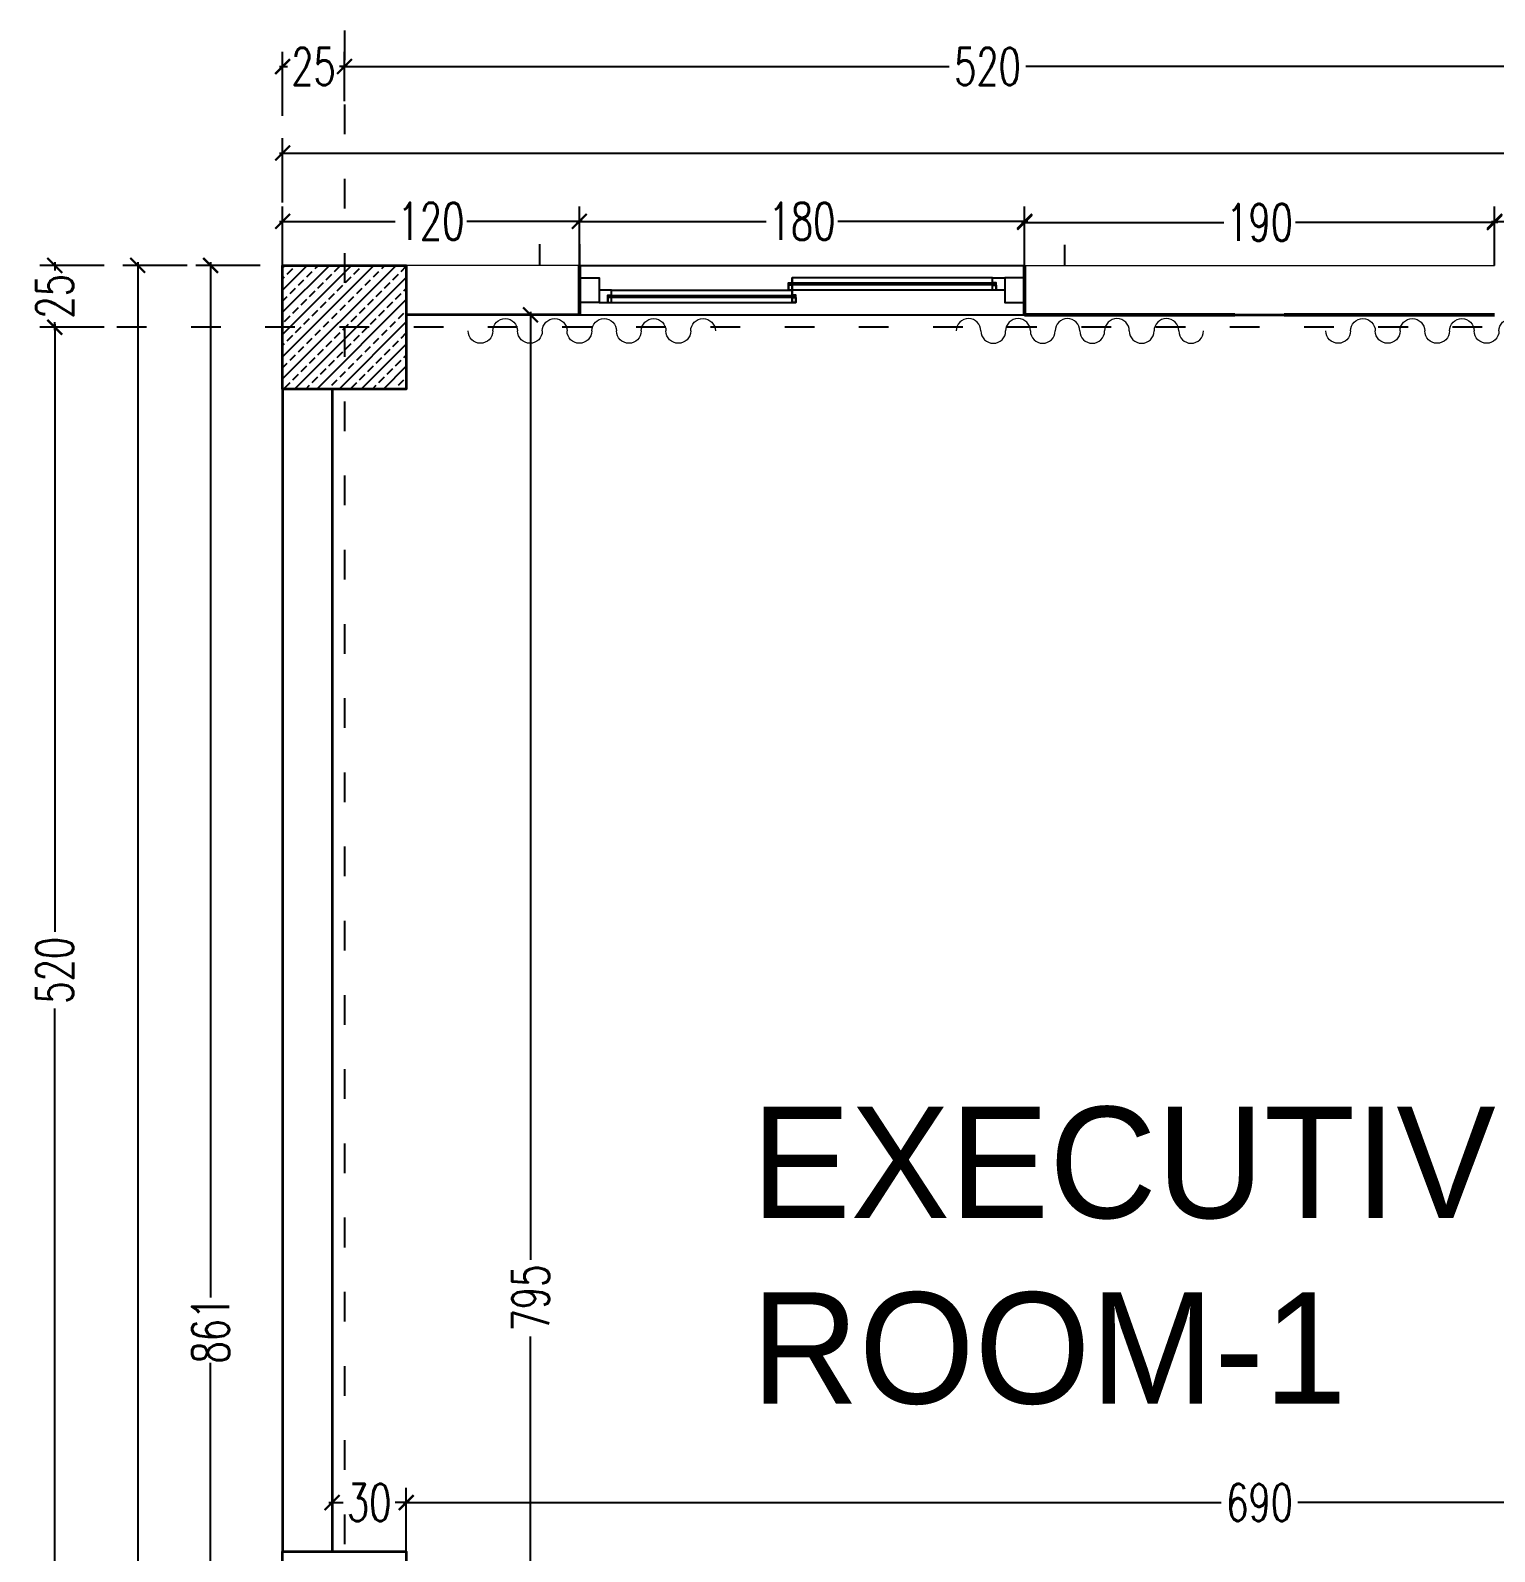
# Model space of a CAD drawing. Header units: centimetres. Extents: x -3207095 to 15275363, y -32656 to 4798027.
# Drawn here: x 685353 to 685945, y 4471897 to 4472512 of the extents above; entities that cross this region are included whole.
import ezdxf

# ---------------------------------------------------------------- set-up
doc = ezdxf.new("R2010")
doc.units = ezdxf.units.CM
doc.linetypes.add('ACAD_ISO03W100', pattern=[30, 12, -18])
doc.linetypes.add('DUZ', pattern=[500, 500])
doc.layers.get('0').update_dxf_attribs({"color": 1, "linetype": 'DUZ'})
for name, color, linetype in [('AGAC', 116, 'Continuous'), ('DIM', 1, 'DUZ'), ('KOLTAR_F', 145, 'Continuous'), ('PEN', 161, 'Continuous'), ('söve', 26, 'DUZ')]:
    doc.layers.add(name, color=color, linetype=linetype)
for name, color, linetype, lineweight in [('cam', 143, 'Continuous', 20), ('DUV', 220, 'Continuous', 50), ('DUVAR', 7, 'Continuous', 35), ('FE_PERDE', 205, 'Continuous', 15), ('gor25', 142, 'Continuous', 25), ('iç duvar', 7, 'Continuous', 50), ('KOLON_F', 3, 'Continuous', 35)]:
    doc.layers.add(name, color=color, linetype=linetype, lineweight=lineweight)
doc.styles.add('DIM', font='ROMANSTW.SHX', dxfattribs={"width": 0.7})
doc.dimstyles.new('1_100', dxfattribs={"dimtxt": 15, "dimasz": 6, "dimexe": 6, "dimexo": 0, "dimgap": 2, "dimtad": 0, "dimdec": 1, "dimzin": 11, "dimdsep": 46, "dimtxsty": 'DIM', "dimblk": 'ARCHTICK', "dimcen": 3, "dimdle": 1.25, "dimclrt": 2, "dimadec": 0, "dimazin": 0, "dimtfac": 1.25, "dimtdec": 1, "dimtix": 1, "dimtofl": 0, "dimtmove": 1, "dimatfit": 3, "dimldrblk": 'ARCHTICK', "dimfxl": 20, "dimfxlon": 1, "dimtolj": 1, "dimtzin": 0, "dimarcsym": 0})

# ---------------------------------------------------------------- blocks, each defined once
blk = doc.blocks.new('GEN_BLOCK00601')
at = {"linetype": 'Continuous', "ltscale": 50}
for centre, start, end in [((50, 50), 0, 180), ((250, 50), 0, 180), ((450, 50), 0, 180), ((650, 50), 0, 180), ((850, 50), 0, 180), ((150, 50), 180, 0), ((350, 50), 180, 0), ((550, 50), 180, 0), ((750, 50), 180, 0), ((950, 50), 180, 0)]:
    blk.add_arc(centre, 50, start, end, dxfattribs=at)
for tag in ['Sfb', 'FLOOR']:
    blk.add_attdef(tag, (0, 0), '', height=1)
blk = doc.blocks.new('_ArchTick')
at = {"color": 0, "linetype": 'ByBlock', "const_width": 0.15}
blk.add_lwpolyline([(-0.5, -0.5), (0.5, 0.5)], dxfattribs=at)
blk = doc.blocks.new('*D554')
at = {"layer": 'Defpoints', "color": 0, "linetype": 'Continuous', "lineweight": 5, "transparency": 16777216}
for p in [(685575.2, 4472434.78), (685455.2, 4472416.97), (685575.2, 4472416.97)]:
    blk.add_point(p, dxfattribs=at)
at = {"layer": 'DIM', "color": 0, "linetype": 'Continuous', "lineweight": -2, "transparency": 16777216}
for p, q in [((685455.2, 4472416.97), (685455.2, 4472440.78)), ((685575.2, 4472416.97), (685575.2, 4472440.78)), ((685453.95, 4472434.78), (685500.7, 4472434.78)), ((685576.45, 4472434.78), (685529.7, 4472434.78))]:
    blk.add_line(p, q, dxfattribs=at)
at = {"layer": 'DIM', "color": 0, "linetype": 'Continuous', "lineweight": -2, "transparency": 16777216, "xscale": 6, "yscale": 6, "zscale": 6, "rotation": 180}
blk.add_blockref('_ArchTick', (685455.2, 4472434.78), dxfattribs=at)
at = {"layer": 'DIM', "color": 0, "linetype": 'Continuous', "lineweight": -2, "transparency": 16777216, "xscale": 6, "yscale": 6, "zscale": 6}
blk.add_blockref('_ArchTick', (685575.2, 4472434.78), dxfattribs=at)
at = {"layer": 'DIM', "color": 2, "linetype": 'Continuous', "lineweight": 5, "transparency": 16777216, "insert": (685515.2, 4472434.78), "char_height": 15, "attachment_point": 5, "style": 'DIM'}
blk.add_mtext('\\A1;120', dxfattribs=at)
blk = doc.blocks.new('*D555')
at = {"layer": 'Defpoints', "color": 0, "linetype": 'Continuous', "lineweight": 5, "transparency": 16777216}
for p in [(685755.2, 4472434.78), (685575.2, 4472416.97), (685755.2, 4472416.97)]:
    blk.add_point(p, dxfattribs=at)
at = {"layer": 'DIM', "color": 0, "linetype": 'Continuous', "lineweight": -2, "transparency": 16777216}
for p, q in [((685575.2, 4472416.97), (685575.2, 4472440.78)), ((685755.2, 4472416.97), (685755.2, 4472440.78)), ((685573.95, 4472434.78), (685650.7, 4472434.78)), ((685756.45, 4472434.78), (685679.7, 4472434.78))]:
    blk.add_line(p, q, dxfattribs=at)
at = {"layer": 'DIM', "color": 0, "linetype": 'Continuous', "lineweight": -2, "transparency": 16777216, "xscale": 6, "yscale": 6, "zscale": 6, "rotation": 180}
blk.add_blockref('_ArchTick', (685575.2, 4472434.78), dxfattribs=at)
at = {"layer": 'DIM', "color": 0, "linetype": 'Continuous', "lineweight": -2, "transparency": 16777216, "xscale": 6, "yscale": 6, "zscale": 6}
blk.add_blockref('_ArchTick', (685755.2, 4472434.78), dxfattribs=at)
at = {"layer": 'DIM', "color": 2, "linetype": 'Continuous', "lineweight": 5, "transparency": 16777216, "insert": (685665.2, 4472434.78), "char_height": 15, "attachment_point": 5, "style": 'DIM'}
blk.add_mtext('\\A1;180', dxfattribs=at)
blk = doc.blocks.new('*D550')
at = {"layer": 'Defpoints', "color": 0, "linetype": 'Continuous', "lineweight": 5, "transparency": 16777216}
for p in [(685945.2, 4472434.34), (685755.2, 4472416.97), (685945.2, 4472416.97)]:
    blk.add_point(p, dxfattribs=at)
at = {"layer": 'DIM', "color": 0, "linetype": 'Continuous', "lineweight": -2, "transparency": 16777216}
for p, q in [((685755.2, 4472416.97), (685755.2, 4472440.34)), ((685945.2, 4472416.97), (685945.2, 4472440.34)), ((685753.95, 4472434.34), (685835.7, 4472434.34)), ((685946.45, 4472434.34), (685864.7, 4472434.34))]:
    blk.add_line(p, q, dxfattribs=at)
at = {"layer": 'DIM', "color": 0, "linetype": 'Continuous', "lineweight": -2, "transparency": 16777216, "xscale": 6, "yscale": 6, "zscale": 6, "rotation": 180}
blk.add_blockref('_ArchTick', (685755.2, 4472434.34), dxfattribs=at)
at = {"layer": 'DIM', "color": 0, "linetype": 'Continuous', "lineweight": -2, "transparency": 16777216, "xscale": 6, "yscale": 6, "zscale": 6}
blk.add_blockref('_ArchTick', (685945.2, 4472434.34), dxfattribs=at)
at = {"layer": 'DIM', "color": 2, "linetype": 'Continuous', "lineweight": 5, "transparency": 16777216, "insert": (685850.2, 4472434.34), "char_height": 15, "attachment_point": 5, "style": 'DIM'}
blk.add_mtext('\\A1;190', dxfattribs=at)
blk = doc.blocks.new('*D556')
at = {"layer": 'Defpoints', "color": 0, "linetype": 'Continuous', "lineweight": 5, "transparency": 16777216}
for p in [(686125.2, 4472434.78), (685945.2, 4472416.97), (686125.2, 4472416.97)]:
    blk.add_point(p, dxfattribs=at)
at = {"layer": 'DIM', "color": 0, "linetype": 'Continuous', "lineweight": -2, "transparency": 16777216}
for p, q in [((685945.2, 4472416.97), (685945.2, 4472440.78)), ((686125.2, 4472416.97), (686125.2, 4472440.78)), ((685943.95, 4472434.78), (686020.7, 4472434.78)), ((686126.45, 4472434.78), (686049.7, 4472434.78))]:
    blk.add_line(p, q, dxfattribs=at)
at = {"layer": 'DIM', "color": 0, "linetype": 'Continuous', "lineweight": -2, "transparency": 16777216, "xscale": 6, "yscale": 6, "zscale": 6, "rotation": 180}
blk.add_blockref('_ArchTick', (685945.2, 4472434.78), dxfattribs=at)
at = {"layer": 'DIM', "color": 0, "linetype": 'Continuous', "lineweight": -2, "transparency": 16777216, "xscale": 6, "yscale": 6, "zscale": 6}
blk.add_blockref('_ArchTick', (686125.2, 4472434.78), dxfattribs=at)
at = {"layer": 'DIM', "color": 2, "linetype": 'Continuous', "lineweight": 5, "transparency": 16777216, "insert": (686035.2, 4472434.78), "char_height": 15, "attachment_point": 5, "style": 'DIM'}
blk.add_mtext('\\A1;180', dxfattribs=at)
blk = doc.blocks.new('*D548')
at = {"layer": 'Defpoints', "color": 0, "linetype": 'Continuous', "lineweight": 5, "transparency": 16777216}
for p in [(686000.2, 4472497.37), (685480.2, 4472483.33), (686000.2, 4472485.54)]:
    blk.add_point(p, dxfattribs=at)
at = {"layer": 'DIM', "color": 0, "linetype": 'Continuous', "lineweight": -2, "transparency": 16777216}
for p, q in [((685480.2, 4472483.33), (685480.2, 4472503.37)), ((686000.2, 4472485.54), (686000.2, 4472503.37)), ((685478.95, 4472497.37), (685724.7, 4472497.37)), ((686001.45, 4472497.37), (685755.7, 4472497.37))]:
    blk.add_line(p, q, dxfattribs=at)
at = {"layer": 'DIM', "color": 0, "linetype": 'Continuous', "lineweight": -2, "transparency": 16777216, "xscale": 6, "yscale": 6, "zscale": 6, "rotation": 180}
blk.add_blockref('_ArchTick', (685480.2, 4472497.37), dxfattribs=at)
at = {"layer": 'DIM', "color": 0, "linetype": 'Continuous', "lineweight": -2, "transparency": 16777216, "xscale": 6, "yscale": 6, "zscale": 6}
blk.add_blockref('_ArchTick', (686000.2, 4472497.37), dxfattribs=at)
at = {"layer": 'DIM', "color": 2, "linetype": 'Continuous', "lineweight": 5, "transparency": 16777216, "insert": (685740.2, 4472497.37), "char_height": 15, "attachment_point": 5, "style": 'DIM'}
blk.add_mtext('\\A1;520', dxfattribs=at)
blk = doc.blocks.new('*D549')
at = {"layer": 'Defpoints', "color": 0, "linetype": 'Continuous', "lineweight": 5, "transparency": 16777216}
for p in [(685455.2, 4472497.37), (685480.2, 4472483.33), (685455.2, 4472440.78)]:
    blk.add_point(p, dxfattribs=at)
at = {"layer": 'DIM', "color": 0, "linetype": 'Continuous', "lineweight": -2, "transparency": 16777216}
for p, q in [((685455.2, 4472477.37), (685455.2, 4472503.37)), ((685480.2, 4472483.33), (685480.2, 4472503.37)), ((685453.95, 4472497.37), (685457.2, 4472497.37)), ((685481.45, 4472497.37), (685478.2, 4472497.37))]:
    blk.add_line(p, q, dxfattribs=at)
at = {"layer": 'DIM', "color": 0, "linetype": 'Continuous', "lineweight": -2, "transparency": 16777216, "xscale": 6, "yscale": 6, "zscale": 6, "rotation": 180}
blk.add_blockref('_ArchTick', (685455.2, 4472497.37), dxfattribs=at)
at = {"layer": 'DIM', "color": 0, "linetype": 'Continuous', "lineweight": -2, "transparency": 16777216, "xscale": 6, "yscale": 6, "zscale": 6}
blk.add_blockref('_ArchTick', (685480.2, 4472497.37), dxfattribs=at)
at = {"layer": 'DIM', "color": 2, "linetype": 'Continuous', "lineweight": 5, "transparency": 16777216, "insert": (685467.7, 4472497.37), "char_height": 15, "attachment_point": 5, "style": 'DIM'}
blk.add_mtext('\\A1;25', dxfattribs=at)
blk = doc.blocks.new('*D553')
at = {"layer": 'Defpoints', "color": 0, "linetype": 'Continuous', "lineweight": 5, "transparency": 16777216}
for p in [(685455.2, 4472462.38), (685455.2, 4472440.78), (689205.2, 4472440.78)]:
    blk.add_point(p, dxfattribs=at)
at = {"layer": 'DIM', "color": 0, "linetype": 'Continuous', "lineweight": -2, "transparency": 16777216}
for p, q in [((685455.2, 4472442.38), (685455.2, 4472468.38)), ((689205.2, 4472442.38), (689205.2, 4472468.38)), ((685453.95, 4472462.38), (687309.7, 4472462.38)), ((689206.45, 4472462.38), (687350.7, 4472462.38))]:
    blk.add_line(p, q, dxfattribs=at)
at = {"layer": 'DIM', "color": 0, "linetype": 'Continuous', "lineweight": -2, "transparency": 16777216, "xscale": 6, "yscale": 6, "zscale": 6, "rotation": 180}
blk.add_blockref('_ArchTick', (685455.2, 4472462.38), dxfattribs=at)
at = {"layer": 'DIM', "color": 0, "linetype": 'Continuous', "lineweight": -2, "transparency": 16777216, "xscale": 6, "yscale": 6, "zscale": 6}
blk.add_blockref('_ArchTick', (689205.2, 4472462.38), dxfattribs=at)
at = {"layer": 'DIM', "color": 2, "linetype": 'Continuous', "lineweight": 5, "transparency": 16777216, "insert": (687330.2, 4472462.38), "char_height": 15, "attachment_point": 5, "style": 'DIM'}
blk.add_mtext('\\A1;3750', dxfattribs=at)
blk = doc.blocks.new('*D622')
at = {"layer": 'Defpoints', "color": 0, "linetype": 'Continuous', "lineweight": 5, "transparency": 16777216}
for p in [(685455.2, 4472416.97), (685426.09, 4471555.98), (685455.2, 4471555.98)]:
    blk.add_point(p, dxfattribs=at)
at = {"layer": 'DIM', "color": 0, "linetype": 'Continuous', "lineweight": -2, "transparency": 16777216}
for p, q in [((685446.09, 4472416.97), (685420.09, 4472416.97)), ((685426.09, 4472418.22), (685426.09, 4471999.72)), ((685426.09, 4471554.73), (685426.09, 4471973.22)), ((685446.09, 4471555.98), (685420.09, 4471555.98))]:
    blk.add_line(p, q, dxfattribs=at)
at = {"layer": 'DIM', "color": 0, "linetype": 'Continuous', "lineweight": -2, "transparency": 16777216, "xscale": 6, "yscale": 6, "zscale": 6}
for p, rotation in [((685426.09, 4472416.97), 90), ((685426.09, 4471555.98), 270)]:
    blk.add_blockref('_ArchTick', p, dxfattribs=dict(at, rotation=rotation))
at = {"layer": 'DIM', "color": 2, "linetype": 'Continuous', "lineweight": 5, "transparency": 16777216, "insert": (685426.09, 4471986.47), "char_height": 15, "attachment_point": 5, "rotation": 90, "style": 'DIM'}
blk.add_mtext('\\A1;861', dxfattribs=at)
blk = doc.blocks.new('*D616')
at = {"layer": 'Defpoints', "color": 0, "linetype": 'Continuous', "lineweight": 5, "transparency": 16777216}
for p in [(685363.1, 4472416.97), (685390.63, 4472416.97), (685390.82, 4472391.97)]:
    blk.add_point(p, dxfattribs=at)
at = {"layer": 'DIM', "color": 0, "linetype": 'Continuous', "lineweight": -2, "transparency": 16777216}
for p, q in [((685383.1, 4472416.97), (685357.1, 4472416.97)), ((685363.1, 4472418.22), (685363.1, 4472414.97)), ((685383.1, 4472391.97), (685357.1, 4472391.97)), ((685363.1, 4472390.72), (685363.1, 4472393.97))]:
    blk.add_line(p, q, dxfattribs=at)
at = {"layer": 'DIM', "color": 0, "linetype": 'Continuous', "lineweight": -2, "transparency": 16777216, "xscale": 6, "yscale": 6, "zscale": 6}
for p, rotation in [((685363.1, 4472416.97), 90), ((685363.1, 4472391.97), 270)]:
    blk.add_blockref('_ArchTick', p, dxfattribs=dict(at, rotation=rotation))
at = {"layer": 'DIM', "color": 2, "linetype": 'Continuous', "lineweight": 5, "transparency": 16777216, "insert": (685363.1, 4472404.47), "char_height": 15, "attachment_point": 5, "rotation": 90, "style": 'DIM'}
blk.add_mtext('\\A1;25', dxfattribs=at)
blk = doc.blocks.new('*D618')
at = {"layer": 'Defpoints', "color": 0, "linetype": 'Continuous', "lineweight": 5, "transparency": 16777216}
for p in [(685370.27, 4472391.97), (685363.1, 4471871.97), (685370.27, 4471871.97)]:
    blk.add_point(p, dxfattribs=at)
at = {"layer": 'DIM', "color": 0, "linetype": 'Continuous', "lineweight": -2, "transparency": 16777216}
for p, q in [((685370.27, 4472391.97), (685357.1, 4472391.97)), ((685363.1, 4472393.22), (685363.1, 4472147.47)), ((685363.1, 4471870.72), (685363.1, 4472116.47)), ((685370.27, 4471871.97), (685357.1, 4471871.97))]:
    blk.add_line(p, q, dxfattribs=at)
at = {"layer": 'DIM', "color": 0, "linetype": 'Continuous', "lineweight": -2, "transparency": 16777216, "xscale": 6, "yscale": 6, "zscale": 6}
for p, rotation in [((685363.1, 4472391.97), 90), ((685363.1, 4471871.97), 270)]:
    blk.add_blockref('_ArchTick', p, dxfattribs=dict(at, rotation=rotation))
at = {"layer": 'DIM', "color": 2, "linetype": 'Continuous', "lineweight": 5, "transparency": 16777216, "insert": (685363.1, 4472131.97), "char_height": 15, "attachment_point": 5, "rotation": 90, "style": 'DIM'}
blk.add_mtext('\\A1;520', dxfattribs=at)
blk = doc.blocks.new('*D615')
at = {"layer": 'Defpoints', "color": 0, "linetype": 'Continuous', "lineweight": 5, "transparency": 16777216}
for p in [(685396.63, 4472416.97), (685420.09, 4472416.97), (685420.09, 4469476.97)]:
    blk.add_point(p, dxfattribs=at)
at = {"layer": 'DIM', "color": 0, "linetype": 'Continuous', "lineweight": -2, "transparency": 16777216}
for p, q in [((685416.63, 4472416.97), (685390.63, 4472416.97)), ((685396.63, 4472418.22), (685396.63, 4470967.47)), ((685396.63, 4469475.72), (685396.63, 4470926.47)), ((685416.63, 4469476.97), (685390.63, 4469476.97))]:
    blk.add_line(p, q, dxfattribs=at)
at = {"layer": 'DIM', "color": 0, "linetype": 'Continuous', "lineweight": -2, "transparency": 16777216, "xscale": 6, "yscale": 6, "zscale": 6}
for p, rotation in [((685396.63, 4472416.97), 90), ((685396.63, 4469476.97), 270)]:
    blk.add_blockref('_ArchTick', p, dxfattribs=dict(at, rotation=rotation))
at = {"layer": 'DIM', "color": 2, "linetype": 'Continuous', "lineweight": 5, "transparency": 16777216, "insert": (685396.63, 4470946.97), "char_height": 15, "attachment_point": 5, "rotation": 90, "style": 'DIM'}
blk.add_mtext('\\A1;2940', dxfattribs=at)
blk = doc.blocks.new('*D673')
at = {"layer": 'Defpoints', "color": 0, "linetype": 'Continuous', "lineweight": 5, "transparency": 16777216}
for p in [(685575.2, 4472396.97), (685555.47, 4471601.97), (685562.15, 4471601.97)]:
    blk.add_point(p, dxfattribs=at)
at = {"layer": 'DIM', "color": 0, "linetype": 'Continuous', "lineweight": -2, "transparency": 16777216}
for p, q in [((685575.2, 4472396.97), (685549.47, 4472396.97)), ((685555.47, 4472398.22), (685555.47, 4472014.97)), ((685555.47, 4471600.72), (685555.47, 4471983.97)), ((685562.15, 4471601.97), (685549.47, 4471601.97))]:
    blk.add_line(p, q, dxfattribs=at)
at = {"layer": 'DIM', "color": 0, "linetype": 'Continuous', "lineweight": -2, "transparency": 16777216, "xscale": 6, "yscale": 6, "zscale": 6}
for p, rotation in [((685555.47, 4472396.97), 90), ((685555.47, 4471601.97), 270)]:
    blk.add_blockref('_ArchTick', p, dxfattribs=dict(at, rotation=rotation))
at = {"layer": 'DIM', "color": 2, "linetype": 'Continuous', "lineweight": 5, "transparency": 16777216, "insert": (685555.47, 4471999.47), "char_height": 15, "attachment_point": 5, "rotation": 90, "style": 'DIM'}
blk.add_mtext('\\A1;795', dxfattribs=at)
blk = doc.blocks.new('*D1030')
at = {"layer": 'Defpoints', "color": 0, "linetype": 'Continuous', "lineweight": 5, "transparency": 16777216}
for p in [(685505.2, 4471916.79), (685475.2, 4471896.97), (685505.2, 4471896.97)]:
    blk.add_point(p, dxfattribs=at)
at = {"layer": 'DIM', "color": 0, "linetype": 'Continuous', "lineweight": -2, "transparency": 16777216}
for p, q in [((685475.2, 4471896.97), (685475.2, 4471922.79)), ((685505.2, 4471896.97), (685505.2, 4471922.79)), ((685473.95, 4471916.79), (685479.7, 4471916.79)), ((685506.45, 4471916.79), (685500.7, 4471916.79))]:
    blk.add_line(p, q, dxfattribs=at)
at = {"layer": 'DIM', "color": 0, "linetype": 'Continuous', "lineweight": -2, "transparency": 16777216, "xscale": 6, "yscale": 6, "zscale": 6, "rotation": 180}
blk.add_blockref('_ArchTick', (685475.2, 4471916.79), dxfattribs=at)
at = {"layer": 'DIM', "color": 0, "linetype": 'Continuous', "lineweight": -2, "transparency": 16777216, "xscale": 6, "yscale": 6, "zscale": 6}
blk.add_blockref('_ArchTick', (685505.2, 4471916.79), dxfattribs=at)
at = {"layer": 'DIM', "color": 2, "linetype": 'Continuous', "lineweight": 5, "transparency": 16777216, "insert": (685490.2, 4471916.79), "char_height": 15, "attachment_point": 5, "style": 'DIM'}
blk.add_mtext('\\A1;30', dxfattribs=at)
blk = doc.blocks.new('*D1031')
at = {"layer": 'Defpoints', "color": 0, "linetype": 'Continuous', "lineweight": 5, "transparency": 16777216}
for p in [(686195.2, 4471916.79), (685505.2, 4471896.97), (686195.2, 4471896.97)]:
    blk.add_point(p, dxfattribs=at)
at = {"layer": 'DIM', "color": 0, "linetype": 'Continuous', "lineweight": -2, "transparency": 16777216}
for p, q in [((685505.2, 4471896.97), (685505.2, 4471922.79)), ((686195.2, 4471896.97), (686195.2, 4471922.79)), ((685503.95, 4471916.79), (685834.7, 4471916.79)), ((686196.45, 4471916.79), (685865.7, 4471916.79))]:
    blk.add_line(p, q, dxfattribs=at)
at = {"layer": 'DIM', "color": 0, "linetype": 'Continuous', "lineweight": -2, "transparency": 16777216, "xscale": 6, "yscale": 6, "zscale": 6, "rotation": 180}
blk.add_blockref('_ArchTick', (685505.2, 4471916.79), dxfattribs=at)
at = {"layer": 'DIM', "color": 0, "linetype": 'Continuous', "lineweight": -2, "transparency": 16777216, "xscale": 6, "yscale": 6, "zscale": 6}
blk.add_blockref('_ArchTick', (686195.2, 4471916.79), dxfattribs=at)
at = {"layer": 'DIM', "color": 2, "linetype": 'Continuous', "lineweight": 5, "transparency": 16777216, "insert": (685850.2, 4471916.79), "char_height": 15, "attachment_point": 5, "style": 'DIM'}
blk.add_mtext('\\A1;690', dxfattribs=at)

msp = doc.modelspace()

# ---------------------------------------------------------------- hatches: boundary and pattern name
at = {"layer": 'KOLTAR_F'}
h = msp.add_hatch(dxfattribs=at)
h.set_pattern_fill('ANSI33', color=256, style=0)
h.set_pattern_definition([(45, (24871.7216, -31995.502), (-4.4901280605, 4.4901280605), []), (45, (24876.212, -31995.502), (-4.4901280605, 4.4901280605), [3.175, -1.5875])])
h.paths.add_polyline_path([(685455.2, 4472416.97), (685505.2, 4472416.97), (685505.2, 4472366.97), (685455.2, 4472366.97)])

# ---------------------------------------------------------------- linework, layer by layer
at = {"color": 232, "linetype": 'ACAD_ISO03W100'}
for p, q in [((685480.2, 4472511.97), (685480.2, 4469381.97)), ((689300.2, 4472391.97), (685360.2, 4472391.97))]:
    msp.add_line(p, q, dxfattribs=at)
at = {"layer": 'AGAC'}
for p, q in [((685575.2, 4472416.97), (685755.2, 4472416.97)), ((685575.2, 4472396.97), (685755.2, 4472396.97))]:
    msp.add_line(p, q, dxfattribs=at)
at = {"layer": 'cam'}
for p, q in [((685743.7, 4472409.97), (685659.7, 4472409.97)), ((685743.7, 4472409.47), (685659.7, 4472409.47)), ((685586.7, 4472404.97), (685662.7, 4472404.97)), ((685586.7, 4472404.47), (685662.7, 4472404.47)), ((685586.7, 4472403.97), (685662.7, 4472403.97)), ((685743.7, 4472408.97), (685659.7, 4472408.97))]:
    msp.add_line(p, q, dxfattribs=at)
at = {"layer": 'DUV'}
for p, q in [((685575.2, 4472396.97), (685575.2, 4472416.97)), ((685755.2, 4472396.97), (685755.2, 4472416.97)), ((685755.2, 4472396.97), (685840.2, 4472396.97)), ((685945.2, 4472396.97), (685860.2, 4472396.97))]:
    msp.add_line(p, q, dxfattribs=at)
at = {"layer": 'DUVAR'}
for p, q in [((685575.2, 4472396.97), (685575.2, 4472416.97)), ((685755.2, 4472396.97), (685755.2, 4472416.97)), ((685575.2, 4472396.97), (685505.2, 4472396.97)), ((685755.2, 4472396.97), (685945.2, 4472396.97)), ((685455.2, 4472366.97), (685455.2, 4471896.97)), ((685475.2, 4472366.97), (685475.2, 4471896.97))]:
    msp.add_line(p, q, dxfattribs=at)
at = {"layer": 'gor25'}
for p, q in [((685742.2, 4472411.97), (685661.2, 4472411.97)), ((685588.2, 4472406.97), (685661.2, 4472406.97)), ((685742.2, 4472406.97), (685661.2, 4472406.97)), ((685588.2, 4472401.97), (685661.2, 4472401.97))]:
    msp.add_line(p, q, dxfattribs=at)
at = {"layer": 'iç duvar', "color": 7, "lineweight": 18}
for p, q in [((685575.2, 4472416.97), (685505.2, 4472416.97)), ((685755.2, 4472416.97), (685945.2, 4472416.97))]:
    msp.add_line(p, q, dxfattribs=at)
at = {"layer": 'KOLON_F'}
for points in [[(685455.2, 4472416.97), (685505.2, 4472416.97), (685505.2, 4472366.97), (685455.2, 4472366.97)], [(685455.2, 4471896.97), (685505.2, 4471896.97), (685505.2, 4471846.97), (685455.2, 4471846.97)]]:
    msp.add_lwpolyline(points, close=True, dxfattribs=at)
at = {"layer": 'PEN'}
for points in [[(685583.2, 4472411.97), (685583.2, 4472411.97), (685583.2, 4472401.97), (685575.2, 4472401.97), (685575.2, 4472401.97), (685575.2, 4472411.97), (685575.2, 4472411.97), (685575.2, 4472411.97), (685583.2, 4472411.97)], [(685661.2, 4472411.97), (685661.2, 4472411.97), (685661.2, 4472406.97), (685659.7, 4472406.97), (685659.7, 4472408.97), (685659.7, 4472409.97), (685661.2, 4472409.97), (685661.2, 4472411.97), (685661.2, 4472411.97)], [(685747.2, 4472411.97), (685747.2, 4472411.97), (685747.2, 4472406.97), (685743.7, 4472406.97), (685743.7, 4472408.97), (685743.7, 4472409.97), (685742.2, 4472409.97), (685742.2, 4472411.97), (685747.2, 4472411.97)], [(685747.2, 4472411.97), (685747.2, 4472411.97), (685747.2, 4472401.97), (685755.2, 4472401.97), (685755.2, 4472401.97), (685755.2, 4472411.97), (685755.2, 4472411.97), (685755.2, 4472411.97), (685747.2, 4472411.97)], [(685583.2, 4472406.97), (685583.2, 4472406.97), (685583.2, 4472401.97), (685586.7, 4472401.97), (685586.7, 4472403.97), (685586.7, 4472404.97), (685588.2, 4472404.97), (685588.2, 4472406.97), (685583.2, 4472406.97)], [(685586.7, 4472401.97), (685588.2, 4472401.97), (685588.2, 4472403.97), (685586.7, 4472403.97)], [(685659.7, 4472406.97), (685661.2, 4472406.97), (685661.2, 4472408.97), (685659.7, 4472408.97)], [(685661.2, 4472406.97), (685661.2, 4472406.97), (685661.2, 4472401.97), (685662.7, 4472401.97), (685662.7, 4472403.97), (685662.7, 4472404.97), (685661.2, 4472404.97), (685661.2, 4472406.97), (685661.2, 4472406.97)], [(685662.7, 4472401.97), (685661.2, 4472401.97), (685661.2, 4472403.97), (685662.7, 4472403.97)], [(685743.7, 4472406.97), (685742.2, 4472406.97), (685742.2, 4472408.97), (685743.7, 4472408.97)]]:
    msp.add_lwpolyline(points, close=True, dxfattribs=at)
at = {"layer": 'söve'}
for p, q in [((685559.07, 4472425.55), (685559.07, 4472416.97)), ((685575.2, 4472425.55), (685575.2, 4472416.97)), ((685771.33, 4472425.34), (685771.33, 4472416.97))]:
    msp.add_line(p, q, dxfattribs=at)

# ---------------------------------------------------------------- block references
at = {"layer": 'FE_PERDE', "xscale": -0.10000020265579, "yscale": 0.10000020265579, "zscale": 0.10000020265579, "rotation": 180}
msp.add_blockref('GEN_BLOCK00601', (685530.2, 4472395.47), dxfattribs=at)
at = {"layer": 'FE_PERDE', "extrusion": (0, 0, -1), "yscale": 0.10000020265579, "zscale": -0.10000020265579, "rotation": 180}
for p, xscale in [((-685827.53, 4472395.47), -0.10000020265579), ((-685876.97, 4472395.47), 0.10000020265579)]:
    msp.add_blockref('GEN_BLOCK00601', p, dxfattribs=dict(at, xscale=xscale))

# ---------------------------------------------------------------- texts
at = {"insert": (685644.72, 4472076.8), "char_height": 45, "attachment_point": 1}
msp.add_mtext_dynamic_manual_height_columns('{\\fCentury Gothic|b0|i0|c0|p34;\\C7;EXECUTIVE WAITING ROOM-1}', width=654.1726, gutter_width=9.38, heights=[0], dxfattribs=at)

# ---------------------------------------------------------------- dimensions: what is measured, and where the dimension line sits
at = {"layer": 'DIM', "linetype": 'Continuous', "lineweight": 5}
for base, p1, p2, picture, middle in [((685455.2, 4472497.37), (685480.2, 4472483.33), (685455.2, 4472440.78), '*D549', (685467.7, 4472497.37)), ((686000.2, 4472497.37), (685480.2, 4472483.33), (686000.2, 4472485.54), '*D548', (685740.2, 4472497.37)), ((685455.2, 4472462.38), (689205.2, 4472440.78), (685455.2, 4472440.78), '*D553', (687330.2, 4472462.38)), ((685575.2, 4472434.78), (685455.2, 4472416.97), (685575.2, 4472416.97), '*D554', (685515.2, 4472434.78)), ((685755.2, 4472434.78), (685575.2, 4472416.97), (685755.2, 4472416.97), '*D555', (685665.2, 4472434.78)), ((685945.2, 4472434.34), (685755.2, 4472416.97), (685945.2, 4472416.97), '*D550', (685850.2, 4472434.34)), ((686125.2, 4472434.78), (685945.2, 4472416.97), (686125.2, 4472416.97), '*D556', (686035.2, 4472434.78)), ((685505.2, 4471916.79), (685475.2, 4471896.97), (685505.2, 4471896.97), '*D1030', (685490.2, 4471916.79)), ((686195.2, 4471916.79), (685505.2, 4471896.97), (686195.2, 4471896.97), '*D1031', (685850.2, 4471916.79))]:
    dim = msp.add_linear_dim(base=base, p1=p1, p2=p2, dimstyle='1_100', dxfattribs=at)
    dim.commit()
    dim.dimension.update_dxf_attribs({"geometry": picture, "text_midpoint": middle})
for base, p1, p2, picture, middle in [((685363.1, 4472416.97), (685390.82, 4472391.97), (685390.63, 4472416.97), '*D616', (685363.1, 4472404.47)), ((685396.63, 4472416.97), (685420.09, 4469476.97), (685420.09, 4472416.97), '*D615', (685396.63, 4470946.97)), ((685426.09, 4471555.98), (685455.2, 4472416.97), (685455.2, 4471555.98), '*D622', (685426.09, 4471986.47)), ((685555.47, 4471601.97), (685575.2, 4472396.97), (685562.15, 4471601.97), '*D673', (685555.47, 4471999.47)), ((685363.1, 4471871.97), (685370.27, 4472391.97), (685370.27, 4471871.97), '*D618', (685363.1, 4472131.97))]:
    dim = msp.add_linear_dim(base=base, p1=p1, p2=p2, angle=90, dimstyle='1_100', dxfattribs=at)
    dim.commit()
    dim.dimension.update_dxf_attribs({"geometry": picture, "text_midpoint": middle})

doc.saveas('drawing.dxf')
